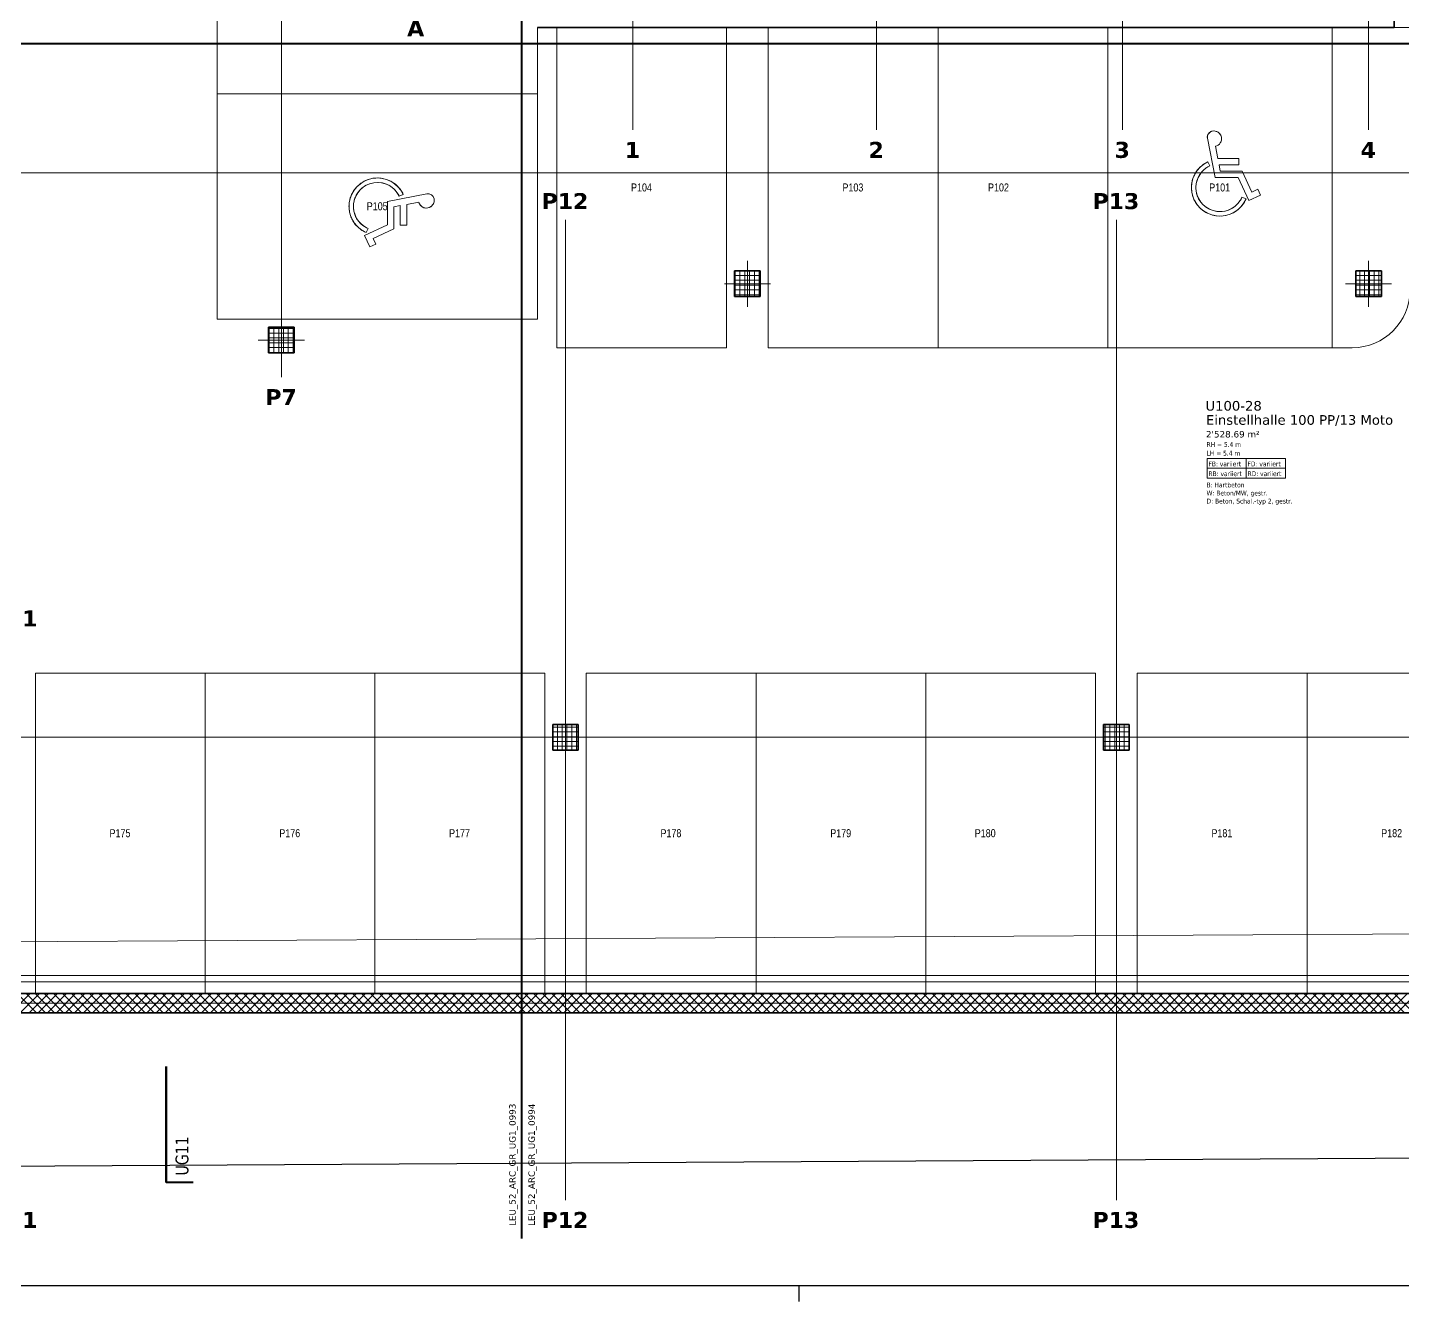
# Model space of a CAD drawing. Extents: x -882 to 937, y -179 to 966.
# Drawn here: x -48.2 to 381.1, y -179.5 to 218.3 of the extents above; entities that cross this region are included whole.
import ezdxf
from ezdxf.lldxf.tags import DXFTag

# ---------------------------------------------------------------- set-up
doc = ezdxf.new("R2010")
doc.units = 0
doc.layers.get('0').update_dxf_attribs({"lineweight": 13})
for name, color, linetype, lineweight, true_color in [('A-____-MATC-OTLN', 7, 'Strichpunkt - Mittel', 40, 0x0080ff), ('A-DETL-____-OTLN', 5, 'Continuous', 9, 0x0000ff), ('C-PROP-LINE-OTLN', 7, '_Grundgrenze_', 25, 0x800000), ('G-____-____-SYMB', 7, 'Strichpunkt - Weit', 5, 0x008080), ('S-GRID-____-IDEN', 7, 'Continuous', 9, 0x5555aa)]:
    doc.layers.add(name, color=color, linetype=linetype, lineweight=lineweight, true_color=true_color)
for name, color, linetype, lineweight in [('A-AREA-____-IDEN', 7, 'Continuous', 5), ('A-DETL-____-THIN', 7, 'Continuous', 9), ('A-FLOR-____-OTLN', 7, 'Continuous', 9), ('A-WALL-____-MCUT', 7, 'Continuous', 35), ('A-WALL-____-PATT', 7, 'Continuous', 35), ('C-PRKG-____-IDEN', 7, 'Continuous', 5), ('C-PRKG-____-OTLN', 7, 'Continuous', 9), ('S-COLS-____-MCUT', 7, 'Continuous', 35), ('S-COLS-____-OTLN', 7, 'Continuous', 9), ('S-GRID-____-OTLN', 7, 'Continuous', 5)]:
    doc.layers.add(name, color=color, linetype=linetype, lineweight=lineweight)
doc.styles.get("Standard").update_dxf_attribs({"font": 'arial.ttf'})
tags = doc.linetypes.add('_Grundgrenze_', pattern=[0.45, 0.2, -0.05, 0.05, -0.05, 0.05, -0.05]).pattern_tags.tags
tags[14:15] = [DXFTag(74, 4), DXFTag(75, 0), DXFTag(340, '0'), DXFTag(46, 1.0), DXFTag(50, 0.0), DXFTag(44, 0.0), DXFTag(45, 0.0)]
tags[12:13] = [DXFTag(74, 4), DXFTag(75, 0), DXFTag(340, '0'), DXFTag(46, 1.0), DXFTag(50, 0.0), DXFTag(44, 0.0), DXFTag(45, 0.0)]
tags[10:11] = [DXFTag(74, 4), DXFTag(75, 0), DXFTag(340, '0'), DXFTag(46, 1.0), DXFTag(50, 0.0), DXFTag(44, 0.0), DXFTag(45, 0.0)]
tags[8:9] = [DXFTag(74, 4), DXFTag(75, 0), DXFTag(340, '0'), DXFTag(46, 1.0), DXFTag(50, 0.0), DXFTag(44, 0.0), DXFTag(45, 0.0)]
tags[6:7] = [DXFTag(74, 4), DXFTag(75, 0), DXFTag(340, '0'), DXFTag(46, 1.0), DXFTag(50, 0.0), DXFTag(44, 0.0), DXFTag(45, 0.0)]
tags[4:5] = [DXFTag(74, 4), DXFTag(75, 0), DXFTag(340, '0'), DXFTag(46, 1.0), DXFTag(50, 0.0), DXFTag(44, 0.0), DXFTag(45, 0.0)]
tags = doc.linetypes.add('_Rasterlinie_', pattern=[0.375, 0.2, -0.05, 0.075, -0.05]).pattern_tags.tags
tags[10:11] = [DXFTag(74, 4), DXFTag(75, 0), DXFTag(340, '0'), DXFTag(46, 1.0), DXFTag(50, 0.0), DXFTag(44, 0.0), DXFTag(45, 0.0)]
tags[8:9] = [DXFTag(74, 4), DXFTag(75, 0), DXFTag(340, '0'), DXFTag(46, 1.0), DXFTag(50, 0.0), DXFTag(44, 0.0), DXFTag(45, 0.0)]
tags[6:7] = [DXFTag(74, 4), DXFTag(75, 0), DXFTag(340, '0'), DXFTag(46, 1.0), DXFTag(50, 0.0), DXFTag(44, 0.0), DXFTag(45, 0.0)]
tags[4:5] = [DXFTag(74, 4), DXFTag(75, 0), DXFTag(340, '0'), DXFTag(46, 1.0), DXFTag(50, 0.0), DXFTag(44, 0.0), DXFTag(45, 0.0)]
tags = doc.linetypes.add('_Schnittlinie_', pattern=[0.3, 0.15, -0.05, 0.05, -0.05]).pattern_tags.tags
tags[10:11] = [DXFTag(74, 4), DXFTag(75, 0), DXFTag(340, '0'), DXFTag(46, 1.0), DXFTag(50, 0.0), DXFTag(44, 0.0), DXFTag(45, 0.0)]
tags[8:9] = [DXFTag(74, 4), DXFTag(75, 0), DXFTag(340, '0'), DXFTag(46, 1.0), DXFTag(50, 0.0), DXFTag(44, 0.0), DXFTag(45, 0.0)]
tags[6:7] = [DXFTag(74, 4), DXFTag(75, 0), DXFTag(340, '0'), DXFTag(46, 1.0), DXFTag(50, 0.0), DXFTag(44, 0.0), DXFTag(45, 0.0)]
tags[4:5] = [DXFTag(74, 4), DXFTag(75, 0), DXFTag(340, '0'), DXFTag(46, 1.0), DXFTag(50, 0.0), DXFTag(44, 0.0), DXFTag(45, 0.0)]
tags = doc.linetypes.add('_Strichliert - Fein_', pattern=[0.15, 0.1, -0.05]).pattern_tags.tags
tags[6:7] = [DXFTag(74, 4), DXFTag(75, 0), DXFTag(340, '0'), DXFTag(46, 1.0), DXFTag(50, 0.0), DXFTag(44, 0.0), DXFTag(45, 0.0)]
tags[4:5] = [DXFTag(74, 4), DXFTag(75, 0), DXFTag(340, '0'), DXFTag(46, 1.0), DXFTag(50, 0.0), DXFTag(44, 0.0), DXFTag(45, 0.0)]
tags = doc.linetypes.add('_Strichpunkt - Mittel_', pattern=[0.35, 0.15, -0.1, 0, -0.1]).pattern_tags.tags
tags[10:11] = [DXFTag(74, 4), DXFTag(75, 0), DXFTag(340, '0'), DXFTag(46, 1.0), DXFTag(50, 0.0), DXFTag(44, 0.0), DXFTag(45, 0.0)]
tags[8:9] = [DXFTag(74, 4), DXFTag(75, 0), DXFTag(340, '0'), DXFTag(46, 1.0), DXFTag(50, 0.0), DXFTag(44, 0.0), DXFTag(45, 0.0)]
tags[6:7] = [DXFTag(74, 4), DXFTag(75, 0), DXFTag(340, '0'), DXFTag(46, 1.0), DXFTag(50, 0.0), DXFTag(44, 0.0), DXFTag(45, 0.0)]
tags[4:5] = [DXFTag(74, 4), DXFTag(75, 0), DXFTag(340, '0'), DXFTag(46, 1.0), DXFTag(50, 0.0), DXFTag(44, 0.0), DXFTag(45, 0.0)]
tags = doc.linetypes.add('Gestrichelt', pattern=[0.1, 0.05, -0.05]).pattern_tags.tags
tags[6:7] = [DXFTag(74, 4), DXFTag(75, 0), DXFTag(340, '0'), DXFTag(46, 1.0), DXFTag(50, 0.0), DXFTag(44, 0.0), DXFTag(45, 0.0)]
tags[4:5] = [DXFTag(74, 4), DXFTag(75, 0), DXFTag(340, '0'), DXFTag(46, 1.0), DXFTag(50, 0.0), DXFTag(44, 0.0), DXFTag(45, 0.0)]
tags = doc.linetypes.add('Strichpunkt - Mittel', pattern=[0.35, 0.15, -0.1, 0, -0.1]).pattern_tags.tags
tags[10:11] = [DXFTag(74, 4), DXFTag(75, 0), DXFTag(340, '0'), DXFTag(46, 1.0), DXFTag(50, 0.0), DXFTag(44, 0.0), DXFTag(45, 0.0)]
tags[8:9] = [DXFTag(74, 4), DXFTag(75, 0), DXFTag(340, '0'), DXFTag(46, 1.0), DXFTag(50, 0.0), DXFTag(44, 0.0), DXFTag(45, 0.0)]
tags[6:7] = [DXFTag(74, 4), DXFTag(75, 0), DXFTag(340, '0'), DXFTag(46, 1.0), DXFTag(50, 0.0), DXFTag(44, 0.0), DXFTag(45, 0.0)]
tags[4:5] = [DXFTag(74, 4), DXFTag(75, 0), DXFTag(340, '0'), DXFTag(46, 1.0), DXFTag(50, 0.0), DXFTag(44, 0.0), DXFTag(45, 0.0)]
tags = doc.linetypes.add('Strichpunkt - Weit', pattern=[0.5, 0.2, -0.15, 0, -0.15]).pattern_tags.tags
tags[10:11] = [DXFTag(74, 4), DXFTag(75, 0), DXFTag(340, '0'), DXFTag(46, 1.0), DXFTag(50, 0.0), DXFTag(44, 0.0), DXFTag(45, 0.0)]
tags[8:9] = [DXFTag(74, 4), DXFTag(75, 0), DXFTag(340, '0'), DXFTag(46, 1.0), DXFTag(50, 0.0), DXFTag(44, 0.0), DXFTag(45, 0.0)]
tags[6:7] = [DXFTag(74, 4), DXFTag(75, 0), DXFTag(340, '0'), DXFTag(46, 1.0), DXFTag(50, 0.0), DXFTag(44, 0.0), DXFTag(45, 0.0)]
tags[4:5] = [DXFTag(74, 4), DXFTag(75, 0), DXFTag(340, '0'), DXFTag(46, 1.0), DXFTag(50, 0.0), DXFTag(44, 0.0), DXFTag(45, 0.0)]

# ---------------------------------------------------------------- blocks, each defined once
blk = doc.blocks.new('Referenz-A0UJ2GK4XE', base_point=(-896.79, -159.76))
at = {"layer": 'A-____-MATC-OTLN', "color": 0, "linetype": 'Strichpunkt - Mittel', "ltscale": 0.4}
for p, q in [((106.08, 949.68), (106.08, -159.76)), ((-875.38, 213.3), (394.87, 213.3))]:
    blk.add_line(p, q, dxfattribs=at)
at = {"layer": 'A-AREA-____-IDEN', "color": 0, "linetype": 'Continuous', "ltscale": 0.13}
for p, q in [((320.11, 83.75), (344.51, 83.75)), ((320.11, 77.63), (320.11, 83.75)), ((332.31, 83.75), (332.31, 77.63)), ((344.51, 83.75), (344.51, 77.63)), ((320.11, 80.69), (344.51, 80.69)), ((344.51, 77.63), (320.11, 77.63))]:
    blk.add_line(p, q, dxfattribs=at)
at = {"layer": 'A-DETL-____-OTLN', "color": 0, "linetype": '_Strichpunkt - Mittel_', "ltscale": 0.13}
for p, q in [((176.58, 145.5), (176.58, 131.1)), ((370.48, 145.5), (370.48, 131.1)), ((183.78, 138.3), (169.38, 138.3)), ((377.68, 138.3), (363.28, 138.3)), ((38.28, 120.7), (23.88, 120.7))]:
    blk.add_line(p, q, dxfattribs=at)
at = {"layer": 'A-DETL-____-OTLN', "color": 0, "linetype": '_Strichliert - Fein_', "ltscale": 0.13}
blk.add_line((-751.34, -71.06), (394.87, -64.63), dxfattribs=at)
at = {"layer": 'A-DETL-____-OTLN', "color": 0, "linetype": 'Gestrichelt', "ltscale": 0.13}
blk.add_line((394.87, -77.7), (-639.92, -77.7), dxfattribs=at)
at = {"layer": 'A-DETL-____-THIN', "color": 0, "linetype": 'Continuous', "ltscale": 0.13}
blk.add_line((359.08, 118.31), (365.38, 118.31), dxfattribs=at)
blk.add_ellipse((365.38, 136.41), major_axis=(0, -18.1), ratio=1, start_param=0, end_param=1.570796, dxfattribs=at)
at = {"layer": 'A-FLOR-____-OTLN', "color": 0, "linetype": 'Continuous', "ltscale": 0.13}
for p, q in [((378.48, 218.3), (394.87, 218.3)), ((-639.92, -79.71), (298.28, -79.71)), ((298.28, -79.71), (394.87, -79.71))]:
    blk.add_line(p, q, dxfattribs=at)
at = {"layer": 'A-WALL-____-MCUT', "color": 0, "linetype": 'Continuous', "ltscale": 0.35}
for p, q in [((378.48, 218.3), (378.48, 224.3)), ((111.08, 218.3), (378.48, 218.3)), ((394.87, -83.3), (-639.92, -83.3)), ((-784.92, -89.3), (394.87, -89.3))]:
    blk.add_line(p, q, dxfattribs=at)
at = {"layer": 'A-WALL-____-PATT', "color": 0, "linetype": 'Continuous', "lineweight": 9, "ltscale": 0.13}
for p, q in [((-53.3, -89.3), (-47.3, -83.3)), ((-45.41, -89.3), (-51.41, -83.3)), ((-50.47, -89.3), (-44.47, -83.3)), ((-42.58, -89.3), (-48.58, -83.3)), ((-47.64, -89.3), (-41.64, -83.3)), ((-39.75, -89.3), (-45.75, -83.3)), ((-44.81, -89.3), (-38.81, -83.3)), ((-36.92, -89.3), (-42.92, -83.3)), ((-41.98, -89.3), (-35.98, -83.3)), ((-34.09, -89.3), (-40.09, -83.3)), ((-39.15, -89.3), (-33.15, -83.3)), ((-31.27, -89.3), (-37.27, -83.3)), ((-36.32, -89.3), (-30.32, -83.3)), ((-28.44, -89.3), (-34.44, -83.3)), ((-33.5, -89.3), (-27.5, -83.3)), ((-25.61, -89.3), (-31.61, -83.3)), ((-30.67, -89.3), (-24.67, -83.3)), ((-22.78, -89.3), (-28.78, -83.3)), ((-27.84, -89.3), (-21.84, -83.3)), ((-19.95, -89.3), (-25.95, -83.3)), ((-25.01, -89.3), (-19.01, -83.3)), ((-17.12, -89.3), (-23.12, -83.3)), ((-22.18, -89.3), (-16.18, -83.3)), ((-14.29, -89.3), (-20.29, -83.3)), ((-19.35, -89.3), (-13.35, -83.3)), ((-11.47, -89.3), (-17.47, -83.3)), ((-16.53, -89.3), (-10.53, -83.3)), ((-8.64, -89.3), (-14.64, -83.3)), ((-13.7, -89.3), (-7.7, -83.3)), ((-5.81, -89.3), (-11.81, -83.3)), ((-10.87, -89.3), (-4.87, -83.3)), ((-2.98, -89.3), (-8.98, -83.3)), ((-8.04, -89.3), (-2.04, -83.3)), ((-0.15, -89.3), (-6.15, -83.3)), ((-5.21, -89.3), (0.79, -83.3)), ((2.68, -89.3), (-3.32, -83.3)), ((-2.38, -89.3), (3.62, -83.3)), ((5.5, -89.3), (-0.5, -83.3)), ((0.44, -89.3), (6.44, -83.3)), ((8.33, -89.3), (2.33, -83.3)), ((3.27, -89.3), (9.27, -83.3)), ((11.16, -89.3), (5.16, -83.3)), ((6.1, -89.3), (12.1, -83.3)), ((13.99, -89.3), (7.99, -83.3)), ((8.93, -89.3), (14.93, -83.3)), ((16.82, -89.3), (10.82, -83.3)), ((11.76, -89.3), (17.76, -83.3)), ((19.65, -89.3), (13.65, -83.3)), ((14.59, -89.3), (20.59, -83.3)), ((22.47, -89.3), (16.47, -83.3)), ((17.42, -89.3), (23.42, -83.3)), ((25.3, -89.3), (19.3, -83.3)), ((20.24, -89.3), (26.24, -83.3)), ((28.13, -89.3), (22.13, -83.3)), ((23.07, -89.3), (29.07, -83.3)), ((30.96, -89.3), (24.96, -83.3)), ((25.9, -89.3), (31.9, -83.3)), ((33.79, -89.3), (27.79, -83.3)), ((28.73, -89.3), (34.73, -83.3)), ((36.62, -89.3), (30.62, -83.3)), ((31.56, -89.3), (37.56, -83.3)), ((39.45, -89.3), (33.45, -83.3)), ((34.39, -89.3), (40.39, -83.3)), ((42.27, -89.3), (36.27, -83.3)), ((37.21, -89.3), (43.21, -83.3)), ((45.1, -89.3), (39.1, -83.3)), ((40.04, -89.3), (46.04, -83.3)), ((47.93, -89.3), (41.93, -83.3)), ((42.87, -89.3), (48.87, -83.3)), ((50.76, -89.3), (44.76, -83.3)), ((45.7, -89.3), (51.7, -83.3)), ((53.59, -89.3), (47.59, -83.3)), ((48.53, -89.3), (54.53, -83.3)), ((56.42, -89.3), (50.42, -83.3)), ((51.36, -89.3), (57.36, -83.3)), ((59.24, -89.3), (53.24, -83.3)), ((54.19, -89.3), (60.19, -83.3)), ((62.07, -89.3), (56.07, -83.3)), ((57.01, -89.3), (63.01, -83.3)), ((64.9, -89.3), (58.9, -83.3)), ((59.84, -89.3), (65.84, -83.3)), ((67.73, -89.3), (61.73, -83.3)), ((62.67, -89.3), (68.67, -83.3)), ((70.56, -89.3), (64.56, -83.3)), ((65.5, -89.3), (71.5, -83.3)), ((73.39, -89.3), (67.39, -83.3)), ((68.33, -89.3), (74.33, -83.3)), ((76.21, -89.3), (70.21, -83.3)), ((71.16, -89.3), (77.16, -83.3)), ((79.04, -89.3), (73.04, -83.3)), ((73.98, -89.3), (79.98, -83.3)), ((81.87, -89.3), (75.87, -83.3)), ((76.81, -89.3), (82.81, -83.3)), ((84.7, -89.3), (78.7, -83.3)), ((79.64, -89.3), (85.64, -83.3)), ((87.53, -89.3), (81.53, -83.3)), ((82.47, -89.3), (88.47, -83.3)), ((90.36, -89.3), (84.36, -83.3)), ((85.3, -89.3), (91.3, -83.3)), ((93.19, -89.3), (87.19, -83.3)), ((88.13, -89.3), (94.13, -83.3)), ((96.01, -89.3), (90.01, -83.3)), ((90.95, -89.3), (96.95, -83.3)), ((98.84, -89.3), (92.84, -83.3)), ((93.78, -89.3), (99.78, -83.3)), ((101.67, -89.3), (95.67, -83.3)), ((96.61, -89.3), (102.61, -83.3)), ((104.5, -89.3), (98.5, -83.3)), ((99.44, -89.3), (105.44, -83.3)), ((107.33, -89.3), (101.33, -83.3)), ((102.27, -89.3), (108.27, -83.3)), ((110.16, -89.3), (104.16, -83.3)), ((105.1, -89.3), (111.1, -83.3)), ((112.98, -89.3), (106.98, -83.3)), ((107.93, -89.3), (113.93, -83.3)), ((115.81, -89.3), (109.81, -83.3)), ((110.75, -89.3), (116.75, -83.3)), ((118.64, -89.3), (112.64, -83.3)), ((113.58, -89.3), (119.58, -83.3)), ((121.47, -89.3), (115.47, -83.3)), ((116.41, -89.3), (122.41, -83.3)), ((124.3, -89.3), (118.3, -83.3)), ((119.24, -89.3), (125.24, -83.3)), ((127.13, -89.3), (121.13, -83.3)), ((122.07, -89.3), (128.07, -83.3)), ((129.96, -89.3), (123.96, -83.3)), ((124.9, -89.3), (130.9, -83.3)), ((132.78, -89.3), (126.78, -83.3)), ((127.72, -89.3), (133.72, -83.3)), ((135.61, -89.3), (129.61, -83.3)), ((130.55, -89.3), (136.55, -83.3)), ((138.44, -89.3), (132.44, -83.3)), ((133.38, -89.3), (139.38, -83.3)), ((141.27, -89.3), (135.27, -83.3)), ((136.21, -89.3), (142.21, -83.3)), ((144.1, -89.3), (138.1, -83.3)), ((139.04, -89.3), (145.04, -83.3)), ((146.93, -89.3), (140.93, -83.3)), ((141.87, -89.3), (147.87, -83.3)), ((149.75, -89.3), (143.75, -83.3)), ((144.69, -89.3), (150.69, -83.3)), ((152.58, -89.3), (146.58, -83.3)), ((147.52, -89.3), (153.52, -83.3)), ((155.41, -89.3), (149.41, -83.3)), ((150.35, -89.3), (156.35, -83.3)), ((158.24, -89.3), (152.24, -83.3)), ((153.18, -89.3), (159.18, -83.3)), ((161.07, -89.3), (155.07, -83.3)), ((156.01, -89.3), (162.01, -83.3)), ((163.9, -89.3), (157.9, -83.3)), ((158.84, -89.3), (164.84, -83.3)), ((166.72, -89.3), (160.72, -83.3)), ((161.67, -89.3), (167.67, -83.3)), ((169.55, -89.3), (163.55, -83.3)), ((164.49, -89.3), (170.49, -83.3)), ((172.38, -89.3), (166.38, -83.3)), ((167.32, -89.3), (173.32, -83.3)), ((175.21, -89.3), (169.21, -83.3)), ((170.15, -89.3), (176.15, -83.3)), ((178.04, -89.3), (172.04, -83.3)), ((172.98, -89.3), (178.98, -83.3)), ((180.87, -89.3), (174.87, -83.3)), ((175.81, -89.3), (181.81, -83.3)), ((183.7, -89.3), (177.7, -83.3)), ((178.64, -89.3), (184.64, -83.3)), ((186.52, -89.3), (180.52, -83.3)), ((181.46, -89.3), (187.46, -83.3)), ((189.35, -89.3), (183.35, -83.3)), ((184.29, -89.3), (190.29, -83.3)), ((192.18, -89.3), (186.18, -83.3)), ((187.12, -89.3), (193.12, -83.3)), ((195.01, -89.3), (189.01, -83.3)), ((189.95, -89.3), (195.95, -83.3)), ((197.84, -89.3), (191.84, -83.3)), ((192.78, -89.3), (198.78, -83.3)), ((200.67, -89.3), (194.67, -83.3)), ((195.61, -89.3), (201.61, -83.3)), ((203.49, -89.3), (197.49, -83.3)), ((198.43, -89.3), (204.43, -83.3)), ((206.32, -89.3), (200.32, -83.3)), ((201.26, -89.3), (207.26, -83.3)), ((209.15, -89.3), (203.15, -83.3)), ((204.09, -89.3), (210.09, -83.3)), ((211.98, -89.3), (205.98, -83.3)), ((206.92, -89.3), (212.92, -83.3)), ((214.81, -89.3), (208.81, -83.3)), ((209.75, -89.3), (215.75, -83.3)), ((217.64, -89.3), (211.64, -83.3)), ((212.58, -89.3), (218.58, -83.3)), ((220.46, -89.3), (214.46, -83.3)), ((215.41, -89.3), (221.41, -83.3)), ((223.29, -89.3), (217.29, -83.3)), ((218.23, -89.3), (224.23, -83.3)), ((226.12, -89.3), (220.12, -83.3)), ((221.06, -89.3), (227.06, -83.3)), ((228.95, -89.3), (222.95, -83.3)), ((223.89, -89.3), (229.89, -83.3)), ((231.78, -89.3), (225.78, -83.3)), ((226.72, -89.3), (232.72, -83.3)), ((234.61, -89.3), (228.61, -83.3)), ((229.55, -89.3), (235.55, -83.3)), ((237.44, -89.3), (231.44, -83.3)), ((232.38, -89.3), (238.38, -83.3)), ((240.26, -89.3), (234.26, -83.3)), ((235.2, -89.3), (241.2, -83.3)), ((243.09, -89.3), (237.09, -83.3)), ((238.03, -89.3), (244.03, -83.3)), ((245.92, -89.3), (239.92, -83.3)), ((240.86, -89.3), (246.86, -83.3)), ((248.75, -89.3), (242.75, -83.3)), ((243.69, -89.3), (249.69, -83.3)), ((251.58, -89.3), (245.58, -83.3)), ((246.52, -89.3), (252.52, -83.3)), ((254.41, -89.3), (248.41, -83.3)), ((249.35, -89.3), (255.35, -83.3)), ((257.23, -89.3), (251.23, -83.3)), ((252.17, -89.3), (258.17, -83.3)), ((260.06, -89.3), (254.06, -83.3)), ((255, -89.3), (261, -83.3)), ((262.89, -89.3), (256.89, -83.3)), ((257.83, -89.3), (263.83, -83.3)), ((265.72, -89.3), (259.72, -83.3)), ((260.66, -89.3), (266.66, -83.3)), ((268.55, -89.3), (262.55, -83.3)), ((263.49, -89.3), (269.49, -83.3)), ((271.38, -89.3), (265.38, -83.3)), ((266.32, -89.3), (272.32, -83.3)), ((274.2, -89.3), (268.2, -83.3)), ((269.15, -89.3), (275.15, -83.3)), ((277.03, -89.3), (271.03, -83.3)), ((271.97, -89.3), (277.97, -83.3)), ((279.86, -89.3), (273.86, -83.3)), ((274.8, -89.3), (280.8, -83.3)), ((282.69, -89.3), (276.69, -83.3)), ((277.63, -89.3), (283.63, -83.3)), ((285.52, -89.3), (279.52, -83.3)), ((280.46, -89.3), (286.46, -83.3)), ((288.35, -89.3), (282.35, -83.3)), ((283.29, -89.3), (289.29, -83.3)), ((291.18, -89.3), (285.18, -83.3)), ((286.12, -89.3), (292.12, -83.3)), ((294, -89.3), (288, -83.3)), ((288.94, -89.3), (294.94, -83.3)), ((296.83, -89.3), (290.83, -83.3)), ((291.77, -89.3), (297.77, -83.3)), ((299.66, -89.3), (293.66, -83.3)), ((294.6, -89.3), (300.6, -83.3)), ((302.49, -89.3), (296.49, -83.3)), ((297.43, -89.3), (303.43, -83.3)), ((305.32, -89.3), (299.32, -83.3)), ((300.26, -89.3), (306.26, -83.3)), ((308.15, -89.3), (302.15, -83.3)), ((303.09, -89.3), (309.09, -83.3)), ((310.97, -89.3), (304.97, -83.3)), ((305.92, -89.3), (311.92, -83.3)), ((313.8, -89.3), (307.8, -83.3)), ((308.74, -89.3), (314.74, -83.3)), ((316.63, -89.3), (310.63, -83.3)), ((311.57, -89.3), (317.57, -83.3)), ((319.46, -89.3), (313.46, -83.3)), ((314.4, -89.3), (320.4, -83.3)), ((322.29, -89.3), (316.29, -83.3)), ((317.23, -89.3), (323.23, -83.3)), ((325.12, -89.3), (319.12, -83.3)), ((320.06, -89.3), (326.06, -83.3)), ((327.94, -89.3), (321.94, -83.3)), ((322.89, -89.3), (328.89, -83.3)), ((330.77, -89.3), (324.77, -83.3)), ((325.71, -89.3), (331.71, -83.3)), ((333.6, -89.3), (327.6, -83.3)), ((328.54, -89.3), (334.54, -83.3)), ((336.43, -89.3), (330.43, -83.3)), ((331.37, -89.3), (337.37, -83.3)), ((339.26, -89.3), (333.26, -83.3)), ((334.2, -89.3), (340.2, -83.3)), ((342.09, -89.3), (336.09, -83.3)), ((337.03, -89.3), (343.03, -83.3)), ((344.92, -89.3), (338.92, -83.3)), ((339.86, -89.3), (345.86, -83.3)), ((347.74, -89.3), (341.74, -83.3)), ((342.68, -89.3), (348.68, -83.3)), ((350.57, -89.3), (344.57, -83.3)), ((345.51, -89.3), (351.51, -83.3)), ((353.4, -89.3), (347.4, -83.3)), ((348.34, -89.3), (354.34, -83.3)), ((356.23, -89.3), (350.23, -83.3)), ((351.17, -89.3), (357.17, -83.3)), ((359.06, -89.3), (353.06, -83.3)), ((354, -89.3), (360, -83.3)), ((361.89, -89.3), (355.89, -83.3)), ((356.83, -89.3), (362.83, -83.3)), ((364.71, -89.3), (358.71, -83.3)), ((359.66, -89.3), (365.66, -83.3)), ((367.54, -89.3), (361.54, -83.3)), ((362.48, -89.3), (368.48, -83.3)), ((370.37, -89.3), (364.37, -83.3)), ((365.31, -89.3), (371.31, -83.3)), ((373.2, -89.3), (367.2, -83.3)), ((368.14, -89.3), (374.14, -83.3)), ((376.03, -89.3), (370.03, -83.3)), ((370.97, -89.3), (376.97, -83.3)), ((378.86, -89.3), (372.86, -83.3)), ((373.8, -89.3), (379.8, -83.3)), ((381.69, -89.3), (375.69, -83.3)), ((376.63, -89.3), (382.63, -83.3)), ((384.51, -89.3), (378.51, -83.3)), ((379.45, -89.3), (385.45, -83.3))]:
    blk.add_line(p, q, dxfattribs=at)
at = {"layer": 'C-PRKG-____-OTLN', "color": 0, "linetype": 'Continuous', "ltscale": 0.13}
for p, q in [((11.08, 197.62), (11.08, 268.01)), ((11.08, 268.01), (11.08, 197.62)), ((11.08, 197.62), (11.08, 268.01)), ((111.08, 197.62), (111.08, 218.3)), ((111.08, 197.62), (111.08, 218.3)), ((111.08, 218.3), (111.08, 197.62)), ((170.08, 218.29), (117.08, 218.29)), ((117.08, 118.31), (117.08, 218.29)), ((170.08, 218.29), (117.08, 218.29)), ((117.08, 218.29), (117.08, 118.31)), ((117.08, 118.31), (117.08, 218.29)), ((117.08, 218.29), (170.08, 218.29)), ((117.08, 218.29), (117.08, 218.29)), ((170.08, 118.31), (170.08, 218.29)), ((170.08, 118.31), (170.08, 218.29)), ((170.08, 218.29), (170.08, 118.31)), ((170.08, 218.29), (170.08, 218.29)), ((236.08, 218.29), (183.08, 218.29)), ((183.08, 118.31), (183.08, 218.29)), ((236.08, 218.29), (183.08, 218.29)), ((183.08, 218.29), (183.08, 118.31)), ((183.08, 118.31), (183.08, 218.29)), ((183.08, 218.29), (236.08, 218.29)), ((183.08, 218.29), (183.08, 218.29)), ((289.08, 218.29), (236.08, 218.29)), ((236.08, 118.31), (236.08, 218.29)), ((289.08, 218.29), (236.08, 218.29)), ((236.08, 218.29), (236.08, 118.31)), ((236.08, 118.31), (236.08, 218.29)), ((236.08, 218.29), (289.08, 218.29)), ((236.08, 218.29), (236.08, 218.29)), ((236.08, 118.31), (236.08, 218.29)), ((236.08, 118.31), (236.08, 218.29)), ((236.08, 218.29), (236.08, 118.31)), ((236.08, 218.29), (236.08, 218.29)), ((289.08, 118.31), (289.08, 218.29)), ((289.08, 118.31), (289.08, 218.29)), ((289.08, 218.29), (289.08, 118.31)), ((289.08, 218.29), (289.08, 218.29)), ((359.08, 218.29), (289.08, 218.29)), ((359.08, 218.29), (289.08, 218.29)), ((289.08, 218.29), (289.08, 118.31)), ((289.08, 118.31), (289.08, 218.29)), ((289.08, 218.29), (359.08, 218.29)), ((289.08, 218.29), (289.08, 218.29)), ((359.08, 118.31), (359.08, 218.29)), ((359.08, 218.29), (359.08, 118.31)), ((359.08, 218.29), (359.08, 218.29)), ((11.08, 127.24), (11.08, 197.62)), ((111.08, 197.62), (11.08, 197.62)), ((111.08, 197.62), (11.08, 197.62)), ((11.08, 197.62), (11.08, 127.24)), ((11.08, 127.24), (11.08, 197.62)), ((11.08, 197.62), (111.08, 197.62)), ((11.08, 197.62), (11.08, 197.62)), ((111.08, 197.62), (11.08, 197.62)), ((11.08, 197.62), (111.08, 197.62)), ((111.08, 197.62), (11.08, 197.62)), ((11.08, 197.62), (11.08, 197.62)), ((111.08, 127.24), (111.08, 197.62)), ((111.08, 127.24), (111.08, 197.62)), ((111.08, 197.62), (111.08, 127.24)), ((111.08, 197.62), (111.08, 197.62)), ((111.08, 197.62), (111.08, 197.62)), ((320.14, 184.07), (320.14, 184.07)), ((320.18, 183.7), (322.56, 171.44)), ((322.56, 171.44), (320.18, 183.7)), ((323.43, 177.43), (322.7, 181.2)), ((322.7, 181.2), (323.43, 177.43)), ((322.7, 181.2), (322.7, 181.2)), ((324.59, 183.57), (324.59, 183.57)), ((320.89, 175.08), (320.3, 176.35)), ((320.3, 176.35), (320.89, 175.08)), ((320.3, 176.35), (320.3, 176.35)), ((329.96, 177.43), (323.43, 177.43)), ((323.43, 177.43), (329.96, 177.43)), ((323.43, 177.43), (323.43, 177.43)), ((329.96, 175.43), (329.96, 177.43)), ((329.96, 177.43), (329.96, 175.43)), ((329.96, 177.43), (329.96, 177.43)), ((320.89, 175.08), (320.89, 175.08)), ((324.21, 173.43), (323.82, 175.43)), ((323.82, 175.43), (329.96, 175.43)), ((329.96, 175.43), (323.82, 175.43)), ((323.82, 175.43), (324.21, 173.44)), ((323.82, 175.43), (323.82, 175.43)), ((324.21, 173.44), (331.04, 173.44)), ((324.21, 173.44), (324.21, 173.43)), ((331.04, 173.43), (324.21, 173.43)), ((329.96, 175.43), (329.96, 175.43)), ((331.04, 173.44), (331.04, 173.43)), ((334.07, 166.93), (331.04, 173.43)), ((331.04, 173.43), (334.07, 166.93)), ((315.18, 168.3), (315.18, 168.3)), ((322.56, 171.44), (329.76, 171.44)), ((329.76, 171.44), (322.56, 171.44)), ((322.56, 171.44), (322.56, 171.44)), ((329.76, 171.44), (333.1, 164.28)), ((333.1, 164.28), (329.76, 171.44)), ((329.76, 171.44), (329.76, 171.44)), ((335.88, 167.78), (334.07, 166.93)), ((334.07, 166.93), (335.88, 167.78)), ((336.73, 165.97), (335.88, 167.78)), ((335.88, 167.78), (336.73, 165.97)), ((335.88, 167.78), (335.88, 167.78)), ((76.48, 166.33), (64.21, 163.94)), ((64.21, 163.94), (76.48, 166.33)), ((64.21, 163.94), (64.21, 156.74)), ((64.21, 156.74), (64.21, 163.94)), ((64.21, 163.94), (64.21, 163.94)), ((67.86, 165.61), (69.12, 166.21)), ((69.12, 166.21), (67.86, 165.61)), ((67.86, 165.61), (67.86, 165.61)), ((69.12, 166.21), (69.12, 166.21)), ((70.21, 163.07), (73.98, 163.8)), ((73.98, 163.8), (70.21, 163.07)), ((73.98, 163.8), (73.98, 163.8)), ((78.78, 164.34), (78.78, 164.34)), ((332.25, 164.81), (330.96, 165.36)), ((330.96, 165.36), (332.25, 164.81)), ((330.96, 165.36), (330.96, 165.36)), ((332.25, 164.81), (332.25, 164.81)), ((333.1, 164.28), (336.73, 165.97)), ((336.73, 165.97), (333.1, 164.28)), ((333.1, 164.28), (333.1, 164.28)), ((334.07, 166.93), (334.07, 166.93)), ((336.73, 165.97), (336.73, 165.97)), ((52.18, 162.43), (52.18, 162.43)), ((66.21, 162.29), (68.21, 162.68)), ((68.21, 162.68), (66.21, 162.29)), ((66.21, 155.47), (66.21, 162.29)), ((66.21, 162.29), (66.21, 155.47)), ((66.21, 162.29), (66.21, 162.29)), ((68.21, 162.68), (68.21, 156.55)), ((68.21, 156.55), (68.21, 162.68)), ((68.21, 162.68), (68.21, 162.68)), ((70.21, 156.55), (70.21, 163.07)), ((70.21, 163.07), (70.21, 156.55)), ((70.21, 163.07), (70.21, 163.07)), ((64.21, 156.74), (57.05, 153.41)), ((57.05, 153.41), (64.21, 156.74)), ((57.58, 154.26), (58.13, 155.54)), ((58.13, 155.54), (57.58, 154.26)), ((58.13, 155.54), (58.13, 155.54)), ((59.71, 152.44), (66.21, 155.47)), ((66.21, 155.47), (59.71, 152.44)), ((64.21, 156.74), (64.21, 156.74)), ((66.21, 155.47), (66.21, 155.47)), ((68.21, 156.55), (70.21, 156.55)), ((70.21, 156.55), (68.21, 156.55)), ((68.21, 156.55), (68.21, 156.55)), ((70.21, 156.55), (70.21, 156.55)), ((57.05, 153.41), (58.74, 149.78)), ((58.74, 149.78), (57.05, 153.41)), ((57.05, 153.41), (57.05, 153.41)), ((57.58, 154.26), (57.58, 154.26)), ((58.74, 149.78), (60.56, 150.63)), ((60.56, 150.63), (58.74, 149.78)), ((60.56, 150.63), (59.71, 152.44)), ((59.71, 152.44), (60.56, 150.63)), ((59.71, 152.44), (59.71, 152.44)), ((60.56, 150.63), (60.56, 150.63)), ((58.74, 149.78), (58.74, 149.78)), ((111.08, 127.24), (11.08, 127.24)), ((11.08, 127.24), (111.08, 127.24)), ((111.08, 127.24), (11.08, 127.24)), ((11.08, 127.24), (11.08, 127.24)), ((111.08, 127.24), (111.08, 127.24)), ((170.08, 118.31), (117.08, 118.31)), ((117.08, 118.31), (170.08, 118.31)), ((170.08, 118.31), (117.08, 118.31)), ((117.08, 118.31), (117.08, 118.31)), ((170.08, 118.31), (170.08, 118.31)), ((236.08, 118.31), (183.08, 118.31)), ((183.08, 118.31), (236.08, 118.31)), ((236.08, 118.31), (183.08, 118.31)), ((183.08, 118.31), (183.08, 118.31)), ((289.08, 118.31), (236.08, 118.31)), ((236.08, 118.31), (289.08, 118.31)), ((289.08, 118.31), (236.08, 118.31)), ((236.08, 118.31), (236.08, 118.31)), ((236.08, 118.31), (236.08, 118.31)), ((289.08, 118.31), (289.08, 118.31)), ((359.08, 118.31), (289.08, 118.31)), ((289.08, 118.31), (359.08, 118.31)), ((359.08, 118.31), (289.08, 118.31)), ((289.08, 118.31), (289.08, 118.31)), ((359.08, 118.31), (359.08, 118.31)), ((7.28, 16.68), (-45.72, 16.68)), ((-45.72, -83.3), (-45.72, 16.68)), ((7.28, 16.68), (-45.72, 16.68)), ((-45.72, 16.68), (-45.72, -83.3)), ((-45.72, -83.3), (-45.72, 16.68)), ((-45.72, 16.68), (7.28, 16.68)), ((-45.72, 16.68), (-45.72, 16.68)), ((60.28, 16.68), (7.28, 16.68)), ((7.28, -83.3), (7.28, 16.68)), ((60.28, 16.68), (7.28, 16.68)), ((7.28, 16.68), (7.28, -83.3)), ((7.28, -83.3), (7.28, 16.68)), ((7.28, 16.68), (60.28, 16.68)), ((7.28, 16.68), (7.28, 16.68)), ((7.28, -83.3), (7.28, 16.68)), ((7.28, -83.3), (7.28, 16.68)), ((7.28, 16.68), (7.28, -83.3)), ((7.28, 16.68), (7.28, 16.68)), ((113.28, 16.68), (60.28, 16.68)), ((60.28, -83.3), (60.28, 16.68)), ((113.28, 16.68), (60.28, 16.68)), ((60.28, 16.68), (60.28, -83.3)), ((60.28, -83.3), (60.28, 16.68)), ((60.28, 16.68), (113.28, 16.68)), ((60.28, 16.68), (60.28, 16.68)), ((60.28, -83.3), (60.28, 16.68)), ((60.28, -83.3), (60.28, 16.68)), ((60.28, 16.68), (60.28, -83.3)), ((60.28, 16.68), (60.28, 16.68)), ((113.28, -83.3), (113.28, 16.68)), ((113.28, -83.3), (113.28, 16.68)), ((113.28, 16.68), (113.28, -83.3)), ((113.28, 16.68), (113.28, 16.68)), ((179.28, 16.68), (126.28, 16.68)), ((126.28, -83.3), (126.28, 16.68)), ((179.28, 16.68), (126.28, 16.68)), ((126.28, 16.68), (126.28, -83.3)), ((126.28, -83.3), (126.28, 16.68)), ((126.28, 16.68), (179.28, 16.68)), ((126.28, 16.68), (126.28, 16.68)), ((232.28, 16.68), (179.28, 16.68)), ((179.28, -83.3), (179.28, 16.68)), ((232.28, 16.68), (179.28, 16.68)), ((179.28, 16.68), (179.28, -83.3)), ((179.28, -83.3), (179.28, 16.68)), ((179.28, 16.68), (232.28, 16.68)), ((179.28, 16.68), (179.28, 16.68)), ((179.28, -83.3), (179.28, 16.68)), ((179.28, -83.3), (179.28, 16.68)), ((179.28, 16.68), (179.28, -83.3)), ((179.28, 16.68), (179.28, 16.68)), ((285.28, 16.68), (232.28, 16.68)), ((232.28, -83.3), (232.28, 16.68)), ((285.28, 16.68), (232.28, 16.68)), ((232.28, 16.68), (232.28, -83.3)), ((232.28, -83.3), (232.28, 16.68)), ((232.28, 16.68), (285.28, 16.68)), ((232.28, 16.68), (232.28, 16.68)), ((232.28, -83.3), (232.28, 16.68)), ((232.28, -83.3), (232.28, 16.68)), ((232.28, 16.68), (232.28, -83.3)), ((232.28, 16.68), (232.28, 16.68)), ((285.28, -83.3), (285.28, 16.68)), ((285.28, -83.3), (285.28, 16.68)), ((285.28, 16.68), (285.28, -83.3)), ((285.28, 16.68), (285.28, 16.68)), ((351.28, 16.68), (298.28, 16.68)), ((298.28, -83.3), (298.28, 16.68)), ((351.28, 16.68), (298.28, 16.68)), ((298.28, 16.68), (298.28, -83.3)), ((298.28, -83.3), (298.28, 16.68)), ((298.28, 16.68), (351.28, 16.68)), ((298.28, 16.68), (298.28, 16.68)), ((394.87, 16.68), (351.28, 16.68)), ((351.28, -83.3), (351.28, 16.68)), ((394.87, 16.68), (351.28, 16.68)), ((351.28, 16.68), (351.28, -83.3)), ((351.28, -83.3), (351.28, 16.68)), ((351.28, 16.68), (394.87, 16.68)), ((351.28, 16.68), (351.28, 16.68)), ((351.28, -83.3), (351.28, 16.68)), ((351.28, -83.3), (351.28, 16.68)), ((351.28, 16.68), (351.28, -83.3)), ((351.28, 16.68), (351.28, 16.68)), ((-45.72, -83.3), (-45.72, -83.3)), ((7.28, -83.3), (7.28, -83.3)), ((7.28, -83.3), (7.28, -83.3)), ((60.28, -83.3), (60.28, -83.3)), ((60.28, -83.3), (60.28, -83.3)), ((113.28, -83.3), (113.28, -83.3)), ((126.28, -83.3), (126.28, -83.3)), ((179.28, -83.3), (179.28, -83.3)), ((179.28, -83.3), (179.28, -83.3)), ((232.28, -83.3), (232.28, -83.3)), ((232.28, -83.3), (232.28, -83.3)), ((285.28, -83.3), (285.28, -83.3)), ((298.28, -83.3), (298.28, -83.3)), ((351.28, -83.3), (351.28, -83.3)), ((351.28, -83.3), (351.28, -83.3))]:
    blk.add_line(p, q, dxfattribs=at)
for centre, major_axis, start_param, end_param in [((322.07, 184.07), (1.92, 0), 1.762783, 3.333579), ((322.07, 184.07), (1.92, 0), 2.810196, 3.071779), ((322.07, 184.07), (1.92, 0), 2.548417, 2.80998), ((322.07, 184.07), (1.92, 0), 2.286663, 2.548181), ((322.07, 184.07), (1.92, 0), 1.762783, 2.286381), ((322.16, 183.57), (2.43, 0), 4.935437, 8.045968), ((322.16, 183.57), (2.43, 0), 0.725939, 1.762783), ((322.16, 183.57), (2.43, 0), 0.466728, 0.725737), ((322.16, 183.57), (2.43, 0), 0.207517, 0.466551), ((322.07, 184.07), (1.92, 0), 3.071779, 3.333579), ((322.16, 183.57), (2.43, 0), 4.935437, 5.712851), ((322.16, 183.57), (2.43, 0), 5.713069, 5.972095), ((322.16, 183.57), (2.43, 0), 5.97228, 6.231321), ((322.16, 183.57), (2.43, 0), 6.231491, 6.490702), ((324.08, 168.3), (8.89, 0), 2.009748, 5.87914), ((324.08, 168.3), (8.89, 0), 2.009748, 2.346217), ((61.08, 162.43), (8.89, 0), 0.438952, 4.308344), ((61.08, 162.43), (8.89, 0), 0.775421, 2.289531), ((324.08, 168.3), (8.89, 0), 2.682735, 2.85092), ((324.08, 168.3), (8.89, 0), 2.514505, 2.682686), ((324.08, 168.3), (7.49, 0), 2.009748, 5.87914), ((324.08, 168.3), (8.89, 0), 2.346277, 2.514451), ((324.08, 168.3), (7.49, 0), 2.56258, 2.746775), ((324.08, 168.3), (7.49, 0), 2.378331, 2.562518), ((324.08, 168.3), (7.49, 0), 2.009748, 2.378262), ((61.08, 162.43), (7.49, 0), 0.438952, 4.308344), ((61.08, 162.43), (8.89, 0), 2.45782, 2.625999), ((61.08, 162.43), (8.89, 0), 2.289594, 2.457765), ((61.08, 162.43), (7.49, 0), 2.281595, 2.465776), ((61.08, 162.43), (7.49, 0), 0.807465, 2.281519), ((61.08, 162.43), (7.49, 0), 0.623209, 0.807394), ((61.08, 162.43), (8.89, 0), 0.607186, 0.775361), ((61.08, 162.43), (8.89, 0), 0.438952, 0.607134), ((324.08, 168.3), (8.89, 0), 3.019155, 3.187389), ((324.08, 168.3), (8.89, 0), 3.187435, 3.355624), ((324.08, 168.3), (8.89, 0), 2.850967, 3.019155), ((324.08, 168.3), (7.49, 0), 3.115343, 3.299545), ((324.08, 168.3), (7.49, 0), 2.931087, 3.115289), ((324.08, 168.3), (7.49, 0), 2.746832, 2.931032), ((61.08, 162.43), (8.89, 0), 2.962514, 3.130703), ((61.08, 162.43), (8.89, 0), 2.794281, 2.962468), ((61.08, 162.43), (8.89, 0), 2.62605, 2.794234), ((61.08, 162.43), (7.49, 0), 3.018601, 3.202803), ((61.08, 162.43), (7.49, 0), 2.834345, 3.018546), ((61.08, 162.43), (7.49, 0), 2.650092, 2.83429), ((61.08, 162.43), (7.49, 0), 2.465841, 2.650033), ((61.08, 162.43), (7.49, 0), 0.438952, 0.623146), ((76.35, 164.34), (2.43, 0), 3.36464, 6.475172), ((76.35, 164.34), (2.43, 0), 3.364818, 3.623851), ((76.35, 164.34), (2.43, 0), 3.624056, 5.697317), ((76.85, 164.44), (1.92, 0), 0.715585, 1.762783), ((76.85, 164.44), (1.92, 0), 0.191986, 1.762783), ((76.85, 164.44), (1.92, 0), 0.453786, 0.715332), ((76.35, 164.34), (2.43, 0), 5.697539, 5.956563), ((76.85, 164.44), (1.92, 0), 0.191986, 0.453563), ((76.35, 164.34), (2.43, 0), 5.95675, 6.21579), ((76.35, 164.34), (2.43, 0), 6.215961, 6.475172), ((324.08, 168.3), (8.89, 0), 3.355671, 3.523858), ((324.08, 168.3), (8.89, 0), 3.523909, 3.692092), ((324.08, 168.3), (8.89, 0), 3.692149, 5.710848), ((324.08, 168.3), (7.49, 0), 3.299601, 3.483802), ((324.08, 168.3), (7.49, 0), 3.483862, 3.668059), ((324.08, 168.3), (7.49, 0), 3.668126, 5.694814), ((324.08, 168.3), (7.49, 0), 5.694883, 5.879078), ((324.08, 168.3), (8.89, 0), 5.710906, 5.879088), ((61.08, 162.43), (8.89, 0), 3.130703, 3.298937), ((61.08, 162.43), (8.89, 0), 3.298984, 3.467172), ((61.08, 162.43), (8.89, 0), 3.467221, 3.635406), ((61.08, 162.43), (7.49, 0), 3.202858, 3.38706), ((61.08, 162.43), (7.49, 0), 3.387117, 3.571317), ((61.08, 162.43), (7.49, 0), 3.571379, 3.755573), ((61.08, 162.43), (8.89, 0), 3.635461, 3.80364), ((61.08, 162.43), (8.89, 0), 3.803703, 4.308344), ((61.08, 162.43), (7.49, 0), 3.755645, 4.308344)]:
    blk.add_ellipse(centre, major_axis=major_axis, ratio=0.999794, start_param=start_param, end_param=end_param, dxfattribs=at)
at = {"layer": 'C-PROP-LINE-OTLN', "color": 0, "linetype": '_Grundgrenze_', "lineweight": -2, "ltscale": 0.25}
blk.add_line((-814.68, -141.42), (394.87, -134.63), dxfattribs=at)
at = {"layer": 'G-____-____-SYMB', "color": 0, "linetype": '_Schnittlinie_', "lineweight": 70, "ltscale": 0.7}
blk.add_line((-4.92, -142.36), (-4.92, -106.06), dxfattribs=at)
at = {"layer": 'G-____-____-SYMB', "color": 0, "linetype": 'Continuous', "lineweight": 40, "ltscale": 0.4}
blk.add_line((3.51, -142.36), (-4.92, -142.36), dxfattribs=at)
at = {"layer": 'S-COLS-____-MCUT', "color": 0, "linetype": 'Continuous', "ltscale": 0.35}
for p, q in [((180.58, 142.3), (172.58, 142.3)), ((172.58, 142.3), (172.58, 134.3)), ((180.58, 134.3), (180.58, 142.3)), ((374.48, 142.3), (366.48, 142.3)), ((366.48, 142.3), (366.48, 134.3)), ((374.48, 134.3), (374.48, 142.3)), ((172.58, 134.3), (180.58, 134.3)), ((366.48, 134.3), (374.48, 134.3)), ((35.08, 124.7), (27.08, 124.7)), ((27.08, 124.7), (27.08, 116.7)), ((35.08, 116.7), (35.08, 124.7)), ((27.08, 116.7), (35.08, 116.7)), ((123.78, 0.7), (115.78, 0.7)), ((115.78, 0.7), (115.78, -7.3)), ((123.78, -7.3), (123.78, 0.7)), ((295.78, 0.7), (287.78, 0.7)), ((287.78, 0.7), (287.78, -7.3)), ((295.78, -7.3), (295.78, 0.7)), ((115.78, -7.3), (123.78, -7.3)), ((287.78, -7.3), (295.78, -7.3))]:
    blk.add_line(p, q, dxfattribs=at)
at = {"layer": 'S-COLS-____-OTLN', "color": 0, "linetype": 'Continuous', "ltscale": 0.13}
for p, q in [((172.74, 134.3), (172.74, 142.3)), ((174.24, 134.3), (174.24, 142.3)), ((175.74, 134.3), (175.74, 142.3)), ((177.24, 134.3), (177.24, 142.3)), ((178.74, 134.3), (178.74, 142.3)), ((180.24, 134.3), (180.24, 142.3)), ((367.74, 134.3), (367.74, 142.3)), ((369.24, 134.3), (369.24, 142.3)), ((370.74, 134.3), (370.74, 142.3)), ((372.24, 134.3), (372.24, 142.3)), ((373.74, 134.3), (373.74, 142.3)), ((172.58, 140.87), (180.58, 140.87)), ((172.58, 139.37), (180.58, 139.37)), ((172.58, 137.87), (180.58, 137.87)), ((366.48, 140.87), (374.48, 140.87)), ((366.48, 139.37), (374.48, 139.37)), ((366.48, 137.87), (374.48, 137.87)), ((172.58, 136.37), (180.58, 136.37)), ((172.58, 134.87), (180.58, 134.87)), ((366.48, 136.37), (374.48, 136.37)), ((366.48, 134.87), (374.48, 134.87)), ((27.24, 116.7), (27.24, 124.7)), ((28.74, 116.7), (28.74, 124.7)), ((30.24, 116.7), (30.24, 124.7)), ((31.74, 116.7), (31.74, 124.7)), ((33.24, 116.7), (33.24, 124.7)), ((34.74, 116.7), (34.74, 124.7)), ((27.08, 124.37), (35.08, 124.37)), ((27.08, 122.87), (35.08, 122.87)), ((27.08, 121.37), (35.08, 121.37)), ((27.08, 119.87), (35.08, 119.87)), ((27.08, 118.37), (35.08, 118.37)), ((27.08, 116.87), (35.08, 116.87)), ((117.24, -7.3), (117.24, 0.7)), ((118.74, -7.3), (118.74, 0.7)), ((120.24, -7.3), (120.24, 0.7)), ((121.74, -7.3), (121.74, 0.7)), ((123.24, -7.3), (123.24, 0.7)), ((288.24, -7.3), (288.24, 0.7)), ((289.74, -7.3), (289.74, 0.7)), ((291.24, -7.3), (291.24, 0.7)), ((292.74, -7.3), (292.74, 0.7)), ((294.24, -7.3), (294.24, 0.7)), ((295.74, -7.3), (295.74, 0.7)), ((115.78, -0.13), (123.78, -0.13)), ((115.78, -1.63), (123.78, -1.63)), ((115.78, -3.13), (123.78, -3.13)), ((287.78, -0.13), (295.78, -0.13)), ((287.78, -1.63), (295.78, -1.63)), ((287.78, -3.13), (295.78, -3.13)), ((115.78, -4.63), (123.78, -4.63)), ((115.78, -6.13), (123.78, -6.13)), ((287.78, -4.63), (295.78, -4.63)), ((287.78, -6.13), (295.78, -6.13))]:
    blk.add_line(p, q, dxfattribs=at)
at = {"layer": 'S-GRID-____-OTLN', "color": 0, "linetype": '_Rasterlinie_', "ltscale": 0.13}
for p, q in [((31.08, 109.1), (31.08, 949.68)), ((140.78, 186.3), (140.78, 949.68)), ((216.88, 186.3), (216.88, 949.68)), ((293.68, 186.3), (293.68, 949.68)), ((370.48, 186.3), (370.48, 949.68)), ((-850.37, 172.9), (394.87, 172.9)), ((119.78, -147.79), (119.78, 158.3)), ((291.78, -147.79), (291.78, 158.3)), ((-850.37, -3.3), (394.87, -3.3)), ((-850.37, -86.3), (394.87, -86.3))]:
    blk.add_line(p, q, dxfattribs=at)
at = {"layer": 'A-AREA-____-IDEN', "color": 0, "linetype": 'Continuous', "ltscale": 0.13, "attachment_point": 1}
for s, insert, char_height in [('{\\fVerdana;U100-28}', (319.57, 101.69), 3), ('{\\fVerdana;Einstellhalle 100 PP/13 Moto}', (319.72, 97.27), 3), ("{\\fVerdana;2'528.69 m²}", (319.72, 92.3), 2), ('{\\W0.9;\\fVerdana;RH = 5.4 m}', (319.92, 88.85), 1.5), ('{\\W0.9;\\fVerdana;LH = 5.4 m}', (319.92, 86.13), 1.5), ('{\\W0.9;\\fVerdana;FB: variiert}', (320.5, 82.79), 1.5), ('{\\W0.9;\\fVerdana;FD: variiert}', (332.7, 82.79), 1.5), ('{\\W0.9;\\fVerdana;RB: variiert}', (320.5, 79.73), 1.5), ('{\\W0.9;\\fVerdana;RD: variiert}', (332.7, 79.73), 1.5), ('{\\W0.9;\\fVerdana;W: Beton/MW, gestr.}', (319.92, 73.69), 1.5), ('{\\W0.9;\\fVerdana;B: Hartbeton}', (319.92, 76.21), 1.5), ('{\\W0.9;\\fVerdana;D: Beton, Schal.-typ 2, gestr.}', (319.92, 71.18), 1.5)]:
    blk.add_mtext(s, dxfattribs=dict(at, insert=insert, char_height=char_height))
at = {"layer": 'C-PRKG-____-IDEN', "color": 0, "linetype": 'Continuous', "ltscale": 0.13, "char_height": 2.5, "attachment_point": 1}
for s, insert in [('{\\W0.8;\\fArial;P104}', (140.24, 169.61)), ('{\\W0.8;\\fArial;P103}', (206.24, 169.61)), ('{\\W0.8;\\fArial;P102}', (251.69, 169.61)), ('{\\W0.8;\\fArial;P101}', (320.74, 169.61)), ('{\\W0.8;\\fArial;P105}', (57.74, 163.74)), ('{\\W0.8;\\fArial;P175}', (-22.56, -32)), ('{\\W0.8;\\fArial;P176}', (30.44, -32)), ('{\\W0.8;\\fArial;P177}', (83.44, -32)), ('{\\W0.8;\\fArial;P178}', (149.44, -32)), ('{\\W0.8;\\fArial;P179}', (202.44, -32)), ('{\\W0.8;\\fArial;P180}', (247.55, -32)), ('{\\W0.8;\\fArial;P181}', (321.44, -32)), ('{\\W0.8;\\fArial;P182}', (374.44, -32))]:
    blk.add_mtext(s, dxfattribs=dict(at, insert=insert))
at = {"layer": 'G-____-____-SYMB', "color": 0, "linetype": 'Continuous', "ltscale": 0.13, "attachment_point": 1, "rotation": 90}
for s, insert, char_height in [('{\\fVerdana;LEU_52_ARC_GR_UG1_0993}', (102.21, -155.89), 2), ('{\\fVerdana;LEU_52_ARC_GR_UG1_0994}', (108.21, -155.89), 2), ('{\\W0.8;\\fVerdana;UG11}', (-1.95, -140.12), 4)]:
    blk.add_mtext(s, dxfattribs=dict(at, insert=insert, char_height=char_height))
at = {"layer": 'S-GRID-____-IDEN', "color": 0, "linetype": 'Continuous', "lineweight": 5, "ltscale": 0.13, "char_height": 5, "attachment_point": 1}
for s, insert in [('{\\fVerdana|b1|i0;A}', (70.36, 220.59)), ('{\\fVerdana|b1|i0;1}', (138.3, 182.59)), ('{\\fVerdana|b1|i0;2}', (214.4, 182.59)), ('{\\fVerdana|b1|i0;3}', (291.2, 182.59)), ('{\\fVerdana|b1|i0;4}', (368, 182.59)), ('{\\fVerdana|b1|i0;P12}', (112.34, 166.59)), ('{\\fVerdana|b1|i0;P13}', (284.34, 166.59)), ('{\\fVerdana|b1|i0;P7}', (26.08, 105.39)), ('{\\fVerdana|b1|i0;P11}', (-59.66, 36.28)), ('{\\fVerdana|b1|i0;P11}', (-59.66, -151.5)), ('{\\fVerdana|b1|i0;P12}', (112.34, -151.5)), ('{\\fVerdana|b1|i0;P13}', (284.34, -151.5))]:
    blk.add_mtext(s, dxfattribs=dict(at, insert=insert))

msp = doc.modelspace()

# ---------------------------------------------------------------- linework, layer by layer
at = {"color": 0, "linetype": 'ByBlock', "lineweight": -2, "ltscale": 0.13}
for p, q in [((-882.42, -174.47), (607.58, -174.47)), ((192.58, -174.47), (192.58, -179.47))]:
    msp.add_line(p, q, dxfattribs=at)

# ---------------------------------------------------------------- block references
at = {"color": 9, "lineweight": 25, "ltscale": 0.25, "true_color": 0xc0c0c0}
msp.add_blockref('Referenz-A0UJ2GK4XE', (-896.79, -159.76), dxfattribs=at)

doc.saveas('drawing.dxf')
